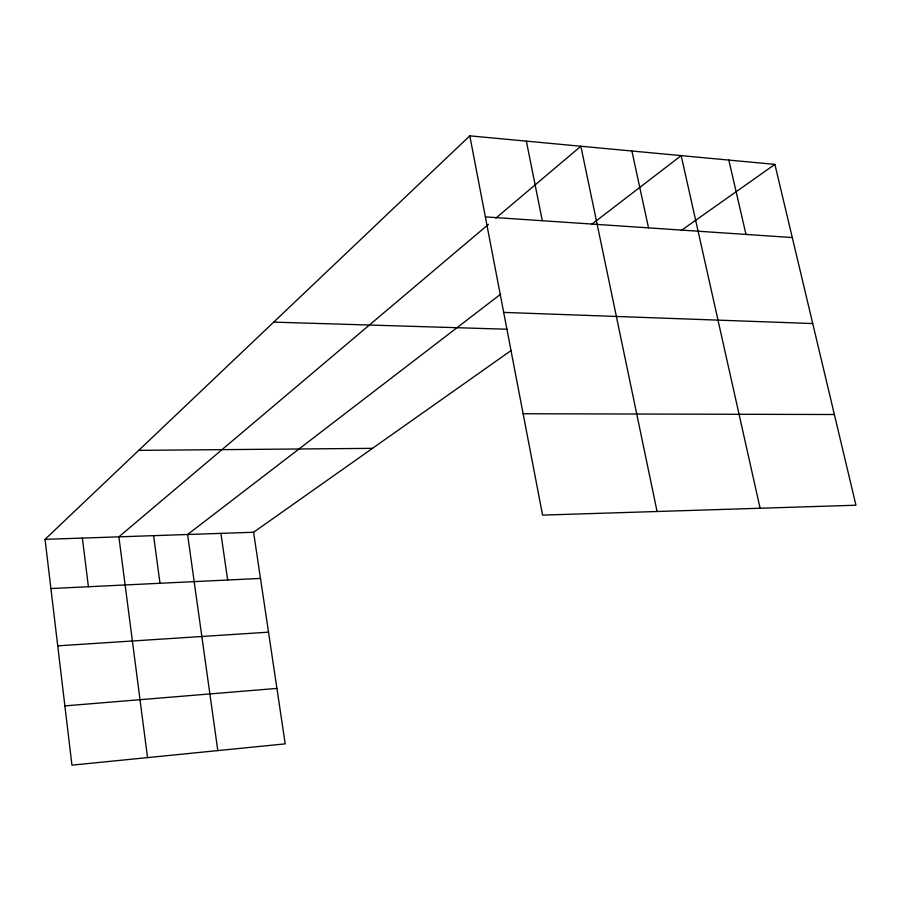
<?xml version="1.0" encoding="UTF-8"?>
<svg xmlns="http://www.w3.org/2000/svg" width="901" height="901" viewBox="0 0 901 901"><rect width="100%" height="100%" fill="white"/><g stroke="black" fill="none" stroke-linecap="round" stroke-linejoin="round"><path stroke-width="1.35" d="M511.216 350.455L253.586 532.254L285.212 743.866L71.934 765.152L45.05 539.35L469.804 135.848L774.883 164.387L855.95 505.224L542.582 515.113L469.804 135.848M488.421 224.394L118.876 536.838L147.527 757.606M495.854 218.11L580.863 146.244L657.077 511.498M500.686 294.176L187.588 534.507L217.805 750.589M591.552 224.428L681.19 155.625L760.095 508.254M681.257 230.465L774.883 164.387M64.872 705.888L276.922 688.409M57.732 645.848L268.509 632.164M50.907 588.544L260.479 578.431M45.05 539.35L253.586 532.254M138.72 450.365L372.496 448.349M523.132 413.75L834.382 414.516M273.724 322.119L507.173 329.237M503.682 312.399L812.736 323.549M485.357 216.893L792.283 237.549M728.819 160.074L745.994 234.44M631.894 151.008L648.529 227.874M526.364 141.142L542.312 220.722M220.914 533.369L227.66 580.007M153.587 535.667L160.006 583.274M82.363 538.088L88.411 586.731"/></g></svg>
